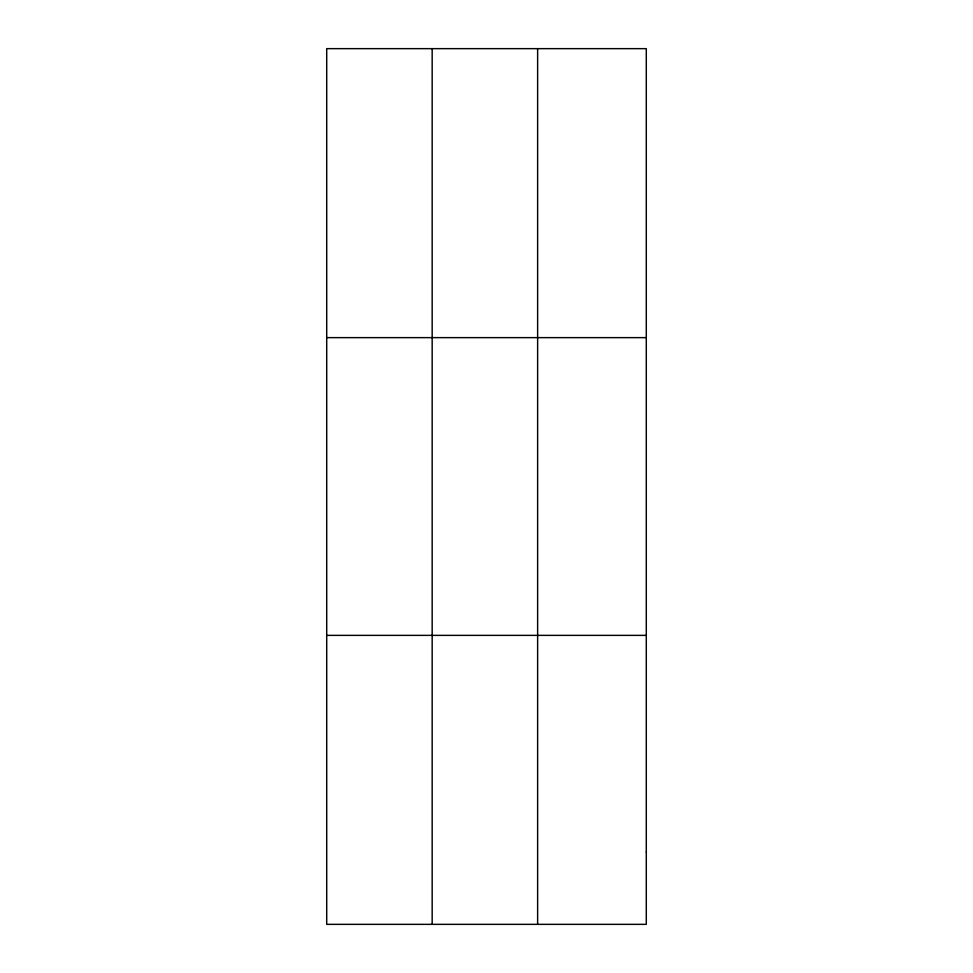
<?xml version="1.0" encoding="UTF-8"?>
<svg xmlns="http://www.w3.org/2000/svg" width="973" height="973" viewBox="0 0 973 973"><rect width="100%" height="100%" fill="white"/><g stroke="black" fill="none" stroke-linecap="round" stroke-linejoin="round"><path stroke-width="1.46" d="M432.17 48.65L432.17 924.35M537.631 48.65L537.631 924.35M326.709 337.631L646.291 337.631M326.709 635.369L646.291 635.369M646.291 852.105L646.291 924.35L326.709 924.35L326.709 48.65L646.291 48.65L646.291 852.105"/></g></svg>
